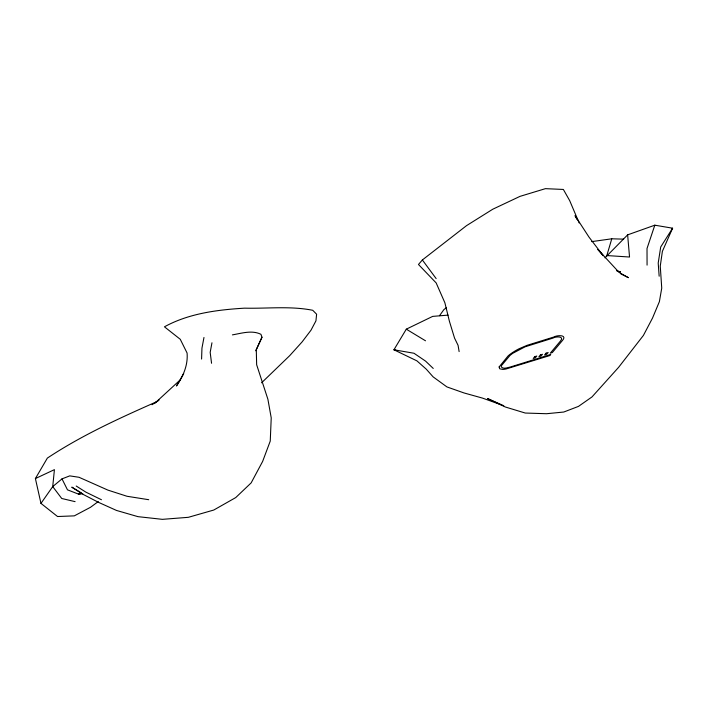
<?xml version="1.0" encoding="UTF-8"?>
<svg xmlns="http://www.w3.org/2000/svg" width="708" height="708" viewBox="0 0 708 708"><rect width="100%" height="100%" fill="white"/><g stroke="black" fill="none" stroke-linecap="round" stroke-linejoin="round"><path stroke-width="1.06" d="M201.585 359.062L201.957 348.124L203.975 337.477M211.958 342.787L210.179 352.363L211.559 363.275M606.632 256.199L611.774 238.8L623.651 239.145M448.058 315.122L432.685 316.387L406.304 329.167L393.931 349.787L416.915 360.859L426.269 369.169L433.128 376.877L446.916 386.913L464.05 392.958L482.493 398.1L503.777 405.719L487.529 398.542L505.308 406.994L525.256 413.038L546.549 413.72L563.78 412.029L578.489 406.383L591.994 396.931L618.606 367.337L643.404 335.424L652.519 318.06L659.396 301.617L661.741 288.129L660.263 266.111L662.387 251.331L672.6 228.197L654.812 225.188L647.015 248.508L647.068 265.128M183.708 373.612L176.478 385.975C183.213 376.196 188.098 365.222 187.08 353.026L180.257 339.282L164.442 326.813C188.824 313.414 217.232 309.812 244.614 308.157C267.261 308.723 290.386 305.838 312.741 310.29L316.618 314.228L315.936 320.866L310.998 330.194L302.112 341.893L289.714 355.646L261.562 382.816M232.419 334.875C241.632 333.291 252.057 329.884 260.942 334.309L261.978 337.22L256.287 349.761L256.65 364.744L267.898 399.259L271.226 417.888L270.252 441.075L262.633 461.43L251.145 482.891L235.737 497.574L213.781 510.034L188.346 517.318L162.389 519.345L137.963 516.654L116.493 510.441L98.492 502.335L83.694 494.688L71.782 487.148L81.659 493.149M255.73 350.779L261.978 337.22M98.253 501.574L90.509 507.291L74.305 515.866L57.552 516.521L40.967 503.388L35.4 478.555L47.365 458.085C81.907 435.181 119.935 417.968 157.76 401.25M671.503 229.941L672.6 228.197L660.706 246.986L658.21 263.022L659.157 276.2M40.967 503.388L52.728 486.591L62.003 478.874L69.747 475.873L79.048 477.289L107.908 490.113L127.024 496.273L148.733 499.706M439.509 315.706L443.881 309.626L446.376 307.706M579.162 222.958L569.692 200.638L563.364 189.452L545.425 188.655L520.035 196.355L492.777 209.214L466.51 225.657L422.366 259.96L418.472 264.482L436.163 282.926L444.881 302.785L449.403 321.246L454.554 338.123L458.058 345.292L459.129 351.602M604.977 257.845L627.633 234.861L654.812 225.188M179.832 380.267L154.441 403.595M152.043 404.728L159.088 400.047M35.4 478.555L54.419 469.643L52.728 486.591L61.729 498.485L75.101 501.645M591.693 241.623L611.774 238.8M62.003 478.874L67.481 489.839L78.384 494.06L80.429 493.795M78.384 494.06L82.739 493.786M607.367 255.588L629.536 257.022L627.633 234.861M617.261 271.35L620.527 271.916L616.518 270.589M395.984 350.274L393.931 349.787L413.968 353.248L425.561 361.107L433.252 368.443M101.456 499.742L85.854 492.122L76.216 486.024M620.845 273.899L628.403 277.669L619.137 272.438L598.074 249.667M406.304 329.167L425.508 340.796M597.888 249.543L603.234 255.73L589.003 237.109L575.046 215.657L576.993 219.445M422.366 259.96L436.146 278.58M499.131 366.939L499.68 368.797L502.715 369.408A18.178 4.823 -26.3 0 0 506.238 368.93L549.833 355.549L550.727 354.469L510.141 367.063C507.468 367.549 503.415 369.47 501.317 366.948A15.337 4.071 -26.3 0 1 501.609 365.443L509.857 355.602A15.266 4.053 -26.3 0 1 512.76 353.301L525 346.84L552.966 338.088C555.585 336.424 564.869 335.937 560.497 340.982L550.275 353.186L552.337 352.549L562.559 340.353C567.621 334.512 556.886 335.096 553.868 337.008L527.062 345.336L518.991 348.796A19.983 5.31 -26.3 0 0 514.158 351.513L511.362 353.354A17.62 4.682 -26.3 0 0 508.025 356.009L499.131 366.939M534.726 356.682L533.239 358.469L535.292 357.832L536.788 356.044L534.726 356.682M540.408 354.92L538.912 356.708L540.974 356.071L542.47 354.283L540.408 354.92M546.089 353.159L544.602 354.947L546.656 354.31L548.151 352.531L546.089 353.159"/></g></svg>
